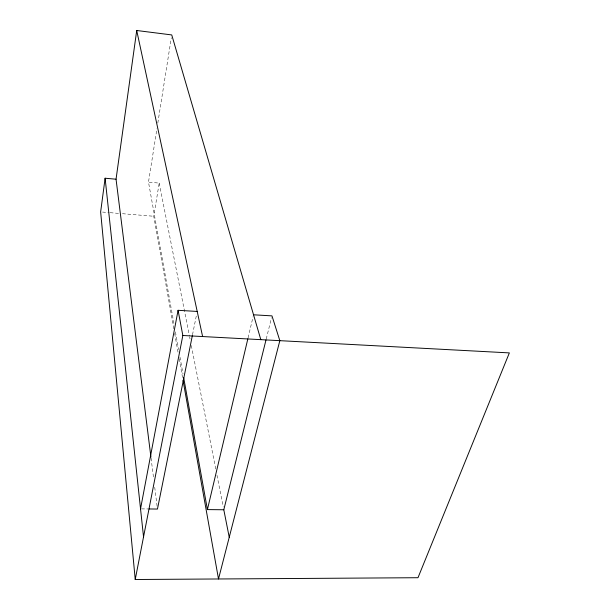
<?xml version="1.0" encoding="UTF-8"?>
<svg xmlns="http://www.w3.org/2000/svg" width="610" height="610" viewBox="0 0 610 610"><rect width="100%" height="100%" fill="white"/><g stroke="black" fill="none" stroke-linecap="round" stroke-linejoin="round"><path stroke-width="0.46" stroke-dasharray="3.05 2.29" d="M173.911 323.407L148.489 182.131L156.938 128.687M157.822 123.067L171.303 37.744M173.827 328.729L153.75 216.26L159.195 183.099L148.489 182.131M192.516 334.745L196.641 314.234M248.079 337.871L253.104 316.636M266.242 338.962L271.519 317.726M141.474 508.885L148.055 508.953M102.541 212.066L109.175 212.608M110.128 212.684L118.66 213.386M122.457 213.698L153.75 216.26M159.195 183.099L189.466 336.163M189.649 337.101L190.023 338.969M191.311 345.504L215.864 469.639M216.969 475.236L223.245 506.971M175.428 331.832L178.631 349.606M179.973 357.094L183.008 373.93M174.666 333.418L178.349 354.036M179.18 358.718L182.695 378.406M151.051 458.018L153.545 477.866M154.726 487.321L157.105 506.224"/><path stroke-width="0.91" d="M150.929 457.073L116.045 179.21L105.111 178.227L100.642 211.906L135.229 579.5L417.987 577.716L509.358 352.9L182.832 335.492L178.074 310.307L197.205 311.443M116.045 179.21L136.716 30.5L171.745 34.93L260.813 339.656M140.536 508.87L178.074 310.307M135.229 579.5L182.832 335.492M192.333 335.675L157.456 509.053L149 508.961M266.013 339.884L223.801 509.769L207.415 509.594L247.858 338.794M253.539 314.79L271.976 315.881L279.837 340.67L218.502 578.974L183.03 380.274M136.716 30.5L202.612 336.552M223.801 509.769L229.238 537.265M183.679 377.674L207.415 509.594M105.111 178.227L143.541 536.93"/></g></svg>
